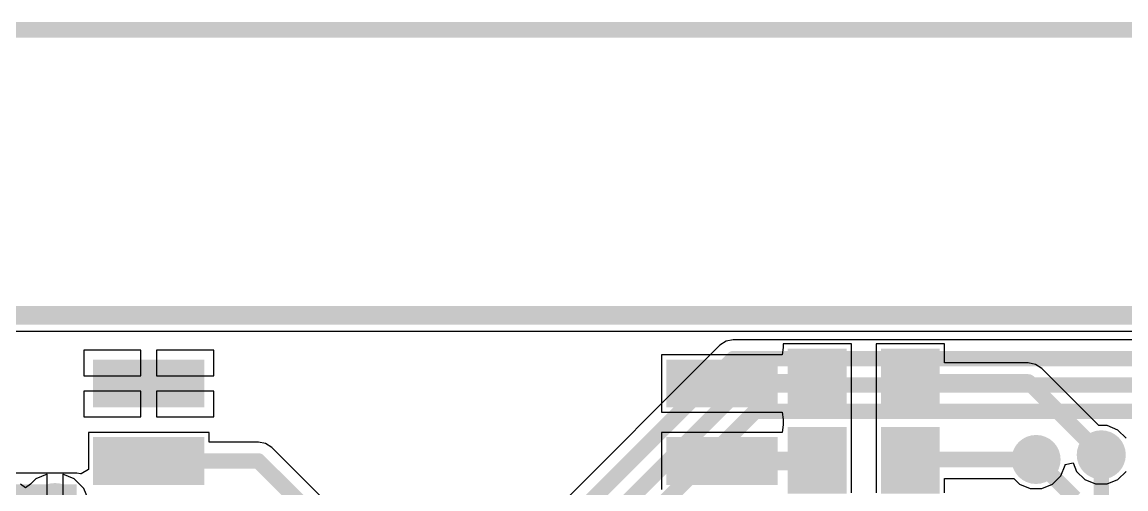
# Model space of a CAD drawing. Header units: millimetres. Extents: x -1231 to 5080, y -1243 to 680.
# Drawn here: x 11.3 to 29.36, y 46.2 to 53.85 of the extents above; entities that cross this region are included whole.
import ezdxf

# ---------------------------------------------------------------- set-up
doc = ezdxf.new("R2010")
doc.units = ezdxf.units.MM
for name, color, linetype in [('BottomLayer', 5, 'Continuous'), ('BottomPaste', 16, 'Continuous'), ('BottomSolder', 6, 'Continuous'), ('Mechanical1', 6, 'Continuous'), ('Mechanical2', 216, 'Continuous'), ('TopLayer', 1, 'Continuous'), ('TopSolder', 216, 'Continuous'), ('ViaHoleLayer', 16, 'Continuous')]:
    doc.layers.add(name, color=color, linetype=linetype)

# ---------------------------------------------------------------- blocks, each defined once
blk = doc.blocks.new('R___0603_B_10')
at = {"layer": 'BottomLayer'}
for points in [[(-1.143, -0.4445), (-1.143, 0.4445), (-0.3809999999999999, 0.4445), (-0.3809999999999999, -0.4445)], [(0.3809999999999999, -0.4445), (0.3809999999999999, 0.4445), (1.143, 0.4445), (1.143, -0.4445)]]:
    blk.add_hatch(color=5, dxfattribs=at).paths.add_polyline_path(points)
at = {"layer": 'BottomPaste'}
for points in [[(-1.143, -0.4445), (-1.143, 0.4445), (-0.3809999999999999, 0.4445), (-0.3809999999999999, -0.4445)], [(0.3809999999999999, -0.4445), (0.3809999999999999, 0.4445), (1.143, 0.4445), (1.143, -0.4445)]]:
    blk.add_hatch(color=16, dxfattribs=at).paths.add_polyline_path(points)
at = {"layer": 'BottomSolder'}
for points in [[(-1.2446, -0.5460999999999999), (-1.2446, 0.5460999999999999), (-0.2794, 0.5460999999999999), (-0.2794, -0.5460999999999999)], [(0.2794, -0.5460999999999999), (0.2794, 0.5460999999999999), (1.2446, 0.5460999999999999), (1.2446, -0.5460999999999999)]]:
    blk.add_hatch(color=6, dxfattribs=at).paths.add_polyline_path(points)
blk = doc.blocks.new('R___0603_B_11')
at = {"layer": 'BottomLayer'}
for points in [[(-1.143, -0.4445), (-1.143, 0.4445), (-0.3809999999999999, 0.4445), (-0.3809999999999999, -0.4445)], [(0.3809999999999999, -0.4445), (0.3809999999999999, 0.4445), (1.143, 0.4445), (1.143, -0.4445)]]:
    blk.add_hatch(color=5, dxfattribs=at).paths.add_polyline_path(points)
at = {"layer": 'BottomPaste'}
for points in [[(-1.143, -0.4445), (-1.143, 0.4445), (-0.3809999999999999, 0.4445), (-0.3809999999999999, -0.4445)], [(0.3809999999999999, -0.4445), (0.3809999999999999, 0.4445), (1.143, 0.4445), (1.143, -0.4445)]]:
    blk.add_hatch(color=16, dxfattribs=at).paths.add_polyline_path(points)
at = {"layer": 'BottomSolder'}
for points in [[(-1.2446, -0.5460999999999999), (-1.2446, 0.5460999999999999), (-0.2794, 0.5460999999999999), (-0.2794, -0.5460999999999999)], [(0.2794, -0.5460999999999999), (0.2794, 0.5460999999999999), (1.2446, 0.5460999999999999), (1.2446, -0.5460999999999999)]]:
    blk.add_hatch(color=6, dxfattribs=at).paths.add_polyline_path(points)
blk = doc.blocks.new('16_SOIC__0_295___7_50___W______B_27')
at = {"layer": 'BottomLayer'}
for points in [[(-5.500000429999999, 4.73499942), (-3.88000113, 4.73499942), (-3.88000113, 4.155000579999999), (-5.500000429999999, 4.155000579999999)], [(3.88000113, 4.73499942), (5.500000429999999, 4.73499942), (5.500000429999999, 4.155000579999999), (3.88000113, 4.155000579999999)], [(-5.500000429999999, 3.464999419999999), (-3.88000113, 3.464999419999999), (-3.88000113, 2.88500058), (-5.500000429999999, 2.88500058)], [(3.88000113, 3.464999419999999), (5.500000429999999, 3.464999419999999), (5.500000429999999, 2.88500058), (3.88000113, 2.88500058)], [(-5.500000429999999, 2.19499942), (-3.88000113, 2.19499942), (-3.88000113, 1.61500058), (-5.500000429999999, 1.61500058)], [(3.88000113, 2.19499942), (5.500000429999999, 2.19499942), (5.500000429999999, 1.61500058), (3.88000113, 1.61500058)], [(-5.500000429999999, 0.9249994199999999), (-3.88000113, 0.9249994199999999), (-3.88000113, 0.3450005799999999), (-5.500000429999999, 0.3450005799999999)], [(3.88000113, 0.9249994199999999), (5.500000429999999, 0.9249994199999999), (5.500000429999999, 0.3450005799999999), (3.88000113, 0.3450005799999999)], [(-5.500000429999999, -0.3450005799999999), (-3.88000113, -0.3450005799999999), (-3.88000113, -0.9249994199999999), (-5.500000429999999, -0.9249994199999999)], [(3.88000113, -0.3450005799999999), (5.500000429999999, -0.3450005799999999), (5.500000429999999, -0.9249994199999999), (3.88000113, -0.9249994199999999)], [(-5.500000429999999, -1.61500058), (-3.88000113, -1.61500058), (-3.88000113, -2.19499942), (-5.500000429999999, -2.19499942)], [(3.88000113, -1.61500058), (5.500000429999999, -1.61500058), (5.500000429999999, -2.19499942), (3.88000113, -2.19499942)], [(-5.500000429999999, -2.88500058), (-3.88000113, -2.88500058), (-3.88000113, -3.464999419999999), (-5.500000429999999, -3.464999419999999)], [(3.88000113, -2.88500058), (5.500000429999999, -2.88500058), (5.500000429999999, -3.464999419999999), (3.88000113, -3.464999419999999)], [(-5.500000429999999, -4.155000579999999), (-3.88000113, -4.155000579999999), (-3.88000113, -4.73499942), (-5.500000429999999, -4.73499942)], [(3.88000113, -4.155000579999999), (5.500000429999999, -4.155000579999999), (5.500000429999999, -4.73499942), (3.88000113, -4.73499942)]]:
    blk.add_hatch(color=5, dxfattribs=at).paths.add_polyline_path(points)
at = {"layer": 'BottomPaste'}
for points in [[(-5.500000429999999, 4.73499942), (-3.88000113, 4.73499942), (-3.88000113, 4.155000579999999), (-5.500000429999999, 4.155000579999999)], [(3.88000113, 4.73499942), (5.500000429999999, 4.73499942), (5.500000429999999, 4.155000579999999), (3.88000113, 4.155000579999999)], [(-5.500000429999999, 3.464999419999999), (-3.88000113, 3.464999419999999), (-3.88000113, 2.88500058), (-5.500000429999999, 2.88500058)], [(3.88000113, 3.464999419999999), (5.500000429999999, 3.464999419999999), (5.500000429999999, 2.88500058), (3.88000113, 2.88500058)], [(-5.500000429999999, 2.19499942), (-3.88000113, 2.19499942), (-3.88000113, 1.61500058), (-5.500000429999999, 1.61500058)], [(3.88000113, 2.19499942), (5.500000429999999, 2.19499942), (5.500000429999999, 1.61500058), (3.88000113, 1.61500058)], [(-5.500000429999999, 0.9249994199999999), (-3.88000113, 0.9249994199999999), (-3.88000113, 0.3450005799999999), (-5.500000429999999, 0.3450005799999999)], [(3.88000113, 0.9249994199999999), (5.500000429999999, 0.9249994199999999), (5.500000429999999, 0.3450005799999999), (3.88000113, 0.3450005799999999)], [(-5.500000429999999, -0.3450005799999999), (-3.88000113, -0.3450005799999999), (-3.88000113, -0.9249994199999999), (-5.500000429999999, -0.9249994199999999)], [(3.88000113, -0.3450005799999999), (5.500000429999999, -0.3450005799999999), (5.500000429999999, -0.9249994199999999), (3.88000113, -0.9249994199999999)], [(-5.500000429999999, -1.61500058), (-3.88000113, -1.61500058), (-3.88000113, -2.19499942), (-5.500000429999999, -2.19499942)], [(3.88000113, -1.61500058), (5.500000429999999, -1.61500058), (5.500000429999999, -2.19499942), (3.88000113, -2.19499942)], [(-5.500000429999999, -2.88500058), (-3.88000113, -2.88500058), (-3.88000113, -3.464999419999999), (-5.500000429999999, -3.464999419999999)], [(3.88000113, -2.88500058), (5.500000429999999, -2.88500058), (5.500000429999999, -3.464999419999999), (3.88000113, -3.464999419999999)], [(-5.500000429999999, -4.155000579999999), (-3.88000113, -4.155000579999999), (-3.88000113, -4.73499942), (-5.500000429999999, -4.73499942)], [(3.88000113, -4.155000579999999), (5.500000429999999, -4.155000579999999), (5.500000429999999, -4.73499942), (3.88000113, -4.73499942)]]:
    blk.add_hatch(color=16, dxfattribs=at).paths.add_polyline_path(points)
at = {"layer": 'BottomSolder'}
for points in [[(-5.60160043, 4.83659942), (-3.77840113, 4.83659942), (-3.77840113, 4.05340058), (-5.60160043, 4.05340058)], [(3.77840113, 4.83659942), (5.60160043, 4.83659942), (5.60160043, 4.05340058), (3.77840113, 4.05340058)], [(-5.60160043, 3.56659942), (-3.77840113, 3.56659942), (-3.77840113, 2.78340058), (-5.60160043, 2.78340058)], [(3.77840113, 3.56659942), (5.60160043, 3.56659942), (5.60160043, 2.78340058), (3.77840113, 2.78340058)], [(-5.60160043, 2.29659942), (-3.77840113, 2.29659942), (-3.77840113, 1.51340058), (-5.60160043, 1.51340058)], [(3.77840113, 2.29659942), (5.60160043, 2.29659942), (5.60160043, 1.51340058), (3.77840113, 1.51340058)], [(-5.60160043, 1.02659942), (-3.77840113, 1.02659942), (-3.77840113, 0.24340058), (-5.60160043, 0.24340058)], [(3.77840113, 1.02659942), (5.60160043, 1.02659942), (5.60160043, 0.24340058), (3.77840113, 0.24340058)], [(-5.60160043, -0.24340058), (-3.77840113, -0.24340058), (-3.77840113, -1.02659942), (-5.60160043, -1.02659942)], [(3.77840113, -0.24340058), (5.60160043, -0.24340058), (5.60160043, -1.02659942), (3.77840113, -1.02659942)], [(-5.60160043, -1.51340058), (-3.77840113, -1.51340058), (-3.77840113, -2.29659942), (-5.60160043, -2.29659942)], [(3.77840113, -1.51340058), (5.60160043, -1.51340058), (5.60160043, -2.29659942), (3.77840113, -2.29659942)], [(-5.60160043, -2.78340058), (-3.77840113, -2.78340058), (-3.77840113, -3.56659942), (-5.60160043, -3.56659942)], [(3.77840113, -2.78340058), (5.60160043, -2.78340058), (5.60160043, -3.56659942), (3.77840113, -3.56659942)], [(-5.60160043, -4.05340058), (-3.77840113, -4.05340058), (-3.77840113, -4.83659942), (-5.60160043, -4.83659942)], [(3.77840113, -4.05340058), (5.60160043, -4.05340058), (5.60160043, -4.83659942), (3.77840113, -4.83659942)]]:
    blk.add_hatch(color=6, dxfattribs=at).paths.add_polyline_path(points)

msp = doc.modelspace()

# ---------------------------------------------------------------- hatches: boundary and pattern name
at = {"layer": 'BottomLayer'}
h = msp.add_hatch(color=5, dxfattribs=at)
edge = h.paths.add_edge_path()
edge.add_arc((27.8892, 46.6852), 0.2999994, 0, 360)
h = msp.add_hatch(color=5, dxfattribs=at)
edge = h.paths.add_edge_path()
edge.add_arc((28.956, 46.76139999999999), 0.2999994, 0, 360)
msp.add_hatch(color=5, dxfattribs=at).paths.add_polyline_path([(10.5156, 43.7642), (12.192, 43.7642), (12.192, 46.2788), (10.5156, 46.2788)])
at = {"layer": 'BottomSolder'}
h = msp.add_hatch(color=6, dxfattribs=at)
edge = h.paths.add_edge_path()
edge.add_arc((28.956, 46.76139999999999), 0.4015993999999999, 0, 360)
h = msp.add_hatch(color=6, dxfattribs=at)
edge = h.paths.add_edge_path()
edge.add_arc((27.8892, 46.6852), 0.4015993999999999, 0, 360)
h = msp.add_hatch(color=6, dxfattribs=at)
edge = h.paths.add_edge_path()
edge.add_arc((11.8364, 45.8978), 0.4015993999999999, 0, 360)
at = {"layer": 'TopLayer'}
h = msp.add_hatch(color=1, dxfattribs=at)
edge = h.paths.add_edge_path()
edge.add_arc((27.8892, 46.6852), 0.2999994, 0, 360)
h = msp.add_hatch(color=1, dxfattribs=at)
edge = h.paths.add_edge_path()
edge.add_arc((28.956, 46.76139999999999), 0.2999994, 0, 360)
at = {"layer": 'TopSolder'}
h = msp.add_hatch(color=216, dxfattribs=at)
edge = h.paths.add_edge_path()
edge.add_arc((28.956, 46.76139999999999), 0.4015993999999999, 0, 360)
h = msp.add_hatch(color=216, dxfattribs=at)
edge = h.paths.add_edge_path()
edge.add_arc((27.8892, 46.6852), 0.4015993999999999, 0, 360)
h = msp.add_hatch(color=216, dxfattribs=at)
edge = h.paths.add_edge_path()
edge.add_arc((11.8364, 45.8978), 0.4015993999999999, 0, 360)
at = {"layer": 'ViaHoleLayer'}
h = msp.add_hatch(color=16, dxfattribs=at)
edge = h.paths.add_edge_path()
edge.add_arc((27.8892, 46.6852), 0.1499997, 0, 360)
h = msp.add_hatch(color=16, dxfattribs=at)
edge = h.paths.add_edge_path()
edge.add_arc((28.956, 46.76139999999999), 0.1499997, 0, 360)

# ---------------------------------------------------------------- linework, layer by layer
at = {"layer": 'BottomLayer'}
for p, q in [((-1.44283684, 48.78843684), (99.63923684, 48.78843684)), ((13.24239922, 48.47379942), (12.30540084, 48.47379942)), ((12.30540084, 48.47379942), (12.30540084, 48.0568)), ((13.24239922, 48.0568), (13.24239922, 48.47379942)), ((14.4333976, 48.47379942), (13.49639922, 48.47379942)), ((13.49639922, 48.47379942), (13.49639922, 48.0568)), ((14.4333976, 48.0568), (14.4333976, 48.47379942)), ((23.749, 48.51971245999999), (23.73719662, 48.39759942)), ((24.8666, 48.5775), (23.749, 48.5775)), ((23.749, 48.5775), (23.749, 48.51971245999999)), ((24.8666, 47.42180254), (24.8666, 48.5775)), ((26.3906, 48.5775), (25.273, 48.5775)), ((25.273, 48.5775), (25.273, 47.42180254)), ((26.3906, 48.26597154), (26.3906, 48.5775)), ((23.73719662, 48.39759942), (21.7616024, 48.39759942)), ((21.7616024, 48.39759942), (21.7616024, 47.46200057999999)), ((27.7622, 48.26597154), (26.3906, 48.26597154)), ((27.88112788, 48.24231652), (27.7622, 48.26597154)), ((27.9819481, 48.17494809999999), (27.88112788, 48.24231652)), ((12.30540084, 48.0568), (13.24239922, 48.0568)), ((13.49639922, 48.0568), (14.4333976, 48.0568)), ((28.9176968, 47.2391994), (27.9819481, 48.17494809999999)), ((13.24239922, 47.8028), (12.30540084, 47.8028)), ((12.30540084, 47.8028), (12.30540084, 47.38580058)), ((13.24239922, 47.38580058), (13.24239922, 47.8028)), ((14.4333976, 47.8028), (13.49639922, 47.8028)), ((13.49639922, 47.8028), (13.49639922, 47.38580058)), ((14.4333976, 47.38580058), (14.4333976, 47.8028)), ((12.30540084, 47.38580058), (13.24239922, 47.38580058)), ((13.49639922, 47.38580058), (14.4333976, 47.38580058)), ((21.7616024, 47.46200057999999), (23.73719662, 47.46200057999999)), ((23.73719662, 47.46200057999999), (23.74899746, 47.33991294)), ((23.74899746, 47.33991294), (23.74899746, 47.24971246)), ((24.86660254, 47.2948), (24.8666, 47.42180254)), ((25.273, 47.42180254), (25.27299746, 47.3329)), ((25.27299746, 47.3329), (25.273, 47.20589746)), ((23.74899746, 47.24971246), (23.73715598, 47.12759942)), ((24.8666, 47.20589746), (24.86660254, 47.2948)), ((24.8666, 46.13910254), (24.8666, 47.20589746)), ((25.273, 47.20589746), (25.273, 46.13910254)), ((29.05103918, 47.2391994), (28.9176968, 47.2391994)), ((29.22665224, 47.16645888), (29.05103918, 47.2391994)), ((29.36105888, 47.03205224), (29.22665224, 47.16645888)), ((14.3571976, 47.12759942), (12.38160084, 47.12759942)), ((12.38160084, 47.12759942), (12.38160084, 46.51869284)), ((14.3571976, 46.97057153999999), (14.3571976, 47.12759942)), ((15.16380254, 46.97057153999999), (14.3571976, 46.97057153999999)), ((15.28273042, 46.94691652), (15.16380254, 46.97057153999999)), ((23.73715598, 47.12759942), (21.7616024, 47.12759942)), ((21.7616024, 47.12759942), (21.7616024, 46.19200058)), ((15.38355064, 46.87954809999999), (15.28273042, 46.94691652)), ((16.3741481, 45.88895064), (15.38355064, 46.87954809999999)), ((28.3669994, 46.6029548), (28.4939994, 46.62821764)), ((28.3669994, 46.59016081999999), (28.3669994, 46.6029548)), ((28.4939994, 46.62821764), (28.55094112, 46.49074776)), ((12.192, 46.46008234), (10.51560254, 46.46008234)), ((12.25460084, 46.44762872), (12.192, 46.46008234)), ((12.26312254, 46.44733916), (12.25460084, 46.44762872)), ((12.38160084, 46.51869284), (12.26312254, 46.44733916)), ((28.29425888, 46.41454776), (28.3669994, 46.59016081999999)), ((28.55094112, 46.49074776), (28.68534776, 46.35634112)), ((29.22665224, 46.35634112), (29.36105888, 46.49074776)), ((26.3906, 46.13910254), (26.3906, 46.37442846)), ((26.3906, 46.37442846), (27.52426042, 46.37442846)), ((27.52426042, 46.37442846), (27.61854776, 46.28014112)), ((27.61854776, 46.28014112), (27.79416081999999, 46.20740059999999)), ((27.98423918, 46.20740059999999), (28.15985224, 46.28014112)), ((28.15985224, 46.28014112), (28.29425888, 46.41454776)), ((28.68534776, 46.35634112), (28.86096082, 46.2836006)), ((28.86096082, 46.2836006), (29.05103918, 46.2836006)), ((29.05103918, 46.2836006), (29.22665224, 46.35634112)), ((27.79416081999999, 46.20740059999999), (27.98423918, 46.20740059999999))]:
    msp.add_line(p, q, dxfattribs=at)
for points, const_width in [([(22.74940078, 47.9298), (24.27422882, 47.9298)], 0.3048), ([(25.8318, 47.9552), (27.7622, 47.9552)], 0.254), ([(27.7622, 47.9552), (28.956, 46.76139999999999)], 0.254), ([(13.36939922, 46.6598), (15.16380254, 46.6598)], 0.254), ([(15.16380254, 46.6598), (16.1544, 45.66920254)], 0.254), ([(22.74940078, 46.6598), (24.27422882, 46.6598)], 0.3048), ([(25.8445, 46.6852), (27.8892, 46.6852)], 0.254)]:
    msp.add_lwpolyline(points, dxfattribs=dict(at, const_width=const_width))
for points, const_width in [([(22.67320078, 47.9298, 1), (22.82560078, 47.9298, 1)], 0.1524), ([(24.19802882, 47.9298, 1), (24.35042882, 47.9298, 1)], 0.1524), ([(25.7683, 47.9552, 1), (25.8953, 47.9552, 1)], 0.127), ([(27.6987, 47.9552, 1), (27.8257, 47.9552, 1)], 0.127), ([(27.6987, 47.9552, 1), (27.8257, 47.9552, 1)], 0.127), ([(13.30589922, 46.6598, 1), (13.43289922, 46.6598, 1)], 0.127), ([(15.10030254, 46.6598, 1), (15.22730254, 46.6598, 1)], 0.127), ([(15.10030254, 46.6598, 1), (15.22730254, 46.6598, 1)], 0.127), ([(22.67320078, 46.6598, 1), (22.82560078, 46.6598, 1)], 0.1524), ([(24.19802882, 46.6598, 1), (24.35042882, 46.6598, 1)], 0.1524), ([(25.781, 46.6852, 1), (25.908, 46.6852, 1)], 0.127), ([(27.8257, 46.6852, 1), (27.9527, 46.6852, 1)], 0.127), ([(28.8925, 46.76139999999999, 1), (29.0195, 46.76139999999999, 1)], 0.127)]:
    msp.add_lwpolyline(points, format="xyb", close=True, dxfattribs=dict(at, const_width=const_width))
at = {"layer": 'Mechanical1', "const_width": 0.254}
msp.add_lwpolyline([(-1.7018, 53.721), (42.4434, 53.721)], dxfattribs=at)
at = {"layer": 'Mechanical2', "const_width": 0.3048}
msp.add_lwpolyline([(-1.7018, 49.0474), (99.89819999999999, 49.0474)], dxfattribs=at)
at = {"layer": 'TopLayer'}
for p, q in [((-1.44283684, 48.78843684), (42.44260498, 48.78843684)), ((22.81652282, 48.62331652), (22.7157026, 48.5559481)), ((22.9354507, 48.64697154), (22.81652282, 48.62331652)), ((32.99671328, 48.64697154), (22.9354507, 48.64697154)), ((22.7157026, 48.5559481), (18.2564151, 44.0966606)), ((11.7094, 46.4448398), (11.52258554, 46.36745869999999)), ((11.7094, 45.8978), (11.7094, 46.4448398)), ((12.15021446, 46.36745869999999), (11.9634, 46.4448398)), ((11.9634, 46.4448398), (11.9634, 46.0248)), ((11.3538, 46.2210658), (11.27083344, 46.28163972)), ((11.43676656, 46.28163972), (11.3538, 46.2210658)), ((11.52258554, 46.36745869999999), (11.43676656, 46.28163972)), ((12.3060587, 46.21161446), (12.15021446, 46.36745869999999)), ((12.3834398, 46.0248), (12.3060587, 46.21161446))]:
    msp.add_line(p, q, dxfattribs=at)
at = {"layer": 'TopLayer', "const_width": 0.254}
for points in [[(17.9110513, 43.3118006), (22.9354507, 48.3362)], [(22.9354507, 48.3362), (32.99671328, 48.3362)], [(17.72950734, 42.5196), (23.11430734, 47.9044)], [(23.11430734, 47.9044), (32.81785664, 47.9044)], [(17.37496398, 41.55439999999999), (23.29316398, 47.4726)], [(23.29316398, 47.4726), (32.639, 47.4726)], [(27.8892, 46.6852), (28.5242, 46.0502)], [(28.956, 27.3304), (28.956, 46.76139999999999)]]:
    msp.add_lwpolyline(points, dxfattribs=at)
at = {"layer": 'TopLayer', "const_width": 0.127}
for points in [[(22.8719507, 48.3362, 1), (22.9989507, 48.3362, 1)], [(22.8719507, 48.3362, 1), (22.9989507, 48.3362, 1)], [(23.05080734, 47.9044, 1), (23.17780734, 47.9044, 1)], [(23.05080734, 47.9044, 1), (23.17780734, 47.9044, 1)], [(23.22966398, 47.4726, 1), (23.35666398, 47.4726, 1)], [(23.22966398, 47.4726, 1), (23.35666398, 47.4726, 1)], [(27.8257, 46.6852, 1), (27.9527, 46.6852, 1)], [(28.8925, 46.76139999999999, 1), (29.0195, 46.76139999999999, 1)]]:
    msp.add_lwpolyline(points, format="xyb", close=True, dxfattribs=at)

# ---------------------------------------------------------------- block references
for name, p in [('R___0603_B_10', (25.0698, 47.9552)), ('16_SOIC__0_295___7_50___W______B_27', (18.0594, 43.4848)), ('R___0603_B_11', (25.0698, 46.67249999999999))]:
    msp.add_blockref(name, p)

doc.saveas('drawing.dxf')
